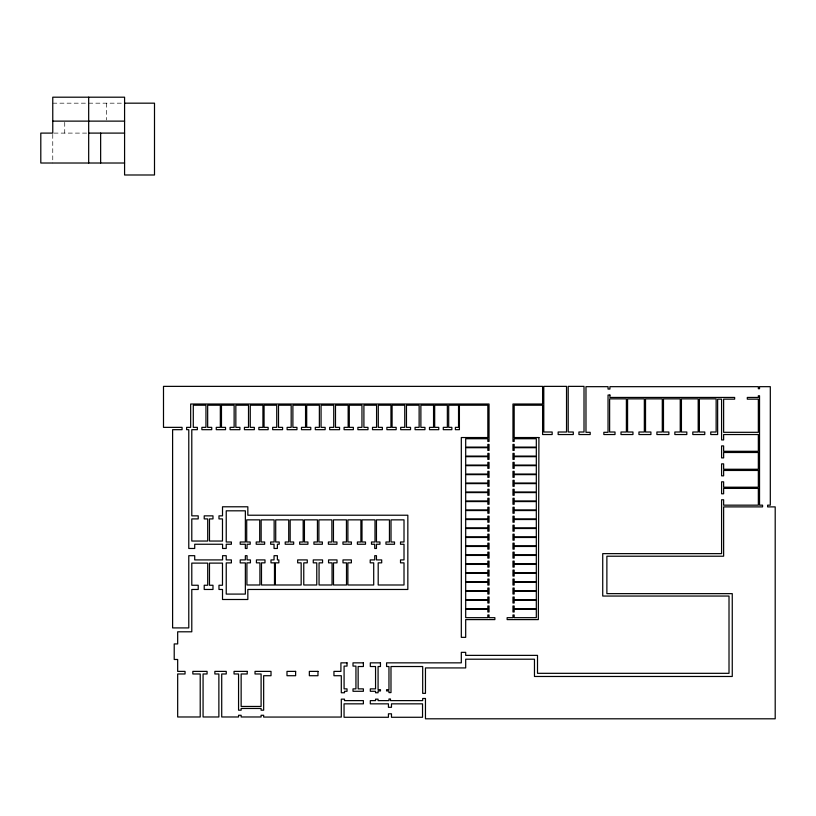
<?xml version="1.0" encoding="UTF-8"?>
<svg xmlns="http://www.w3.org/2000/svg" width="816" height="816" viewBox="0 0 816 816"><rect width="100%" height="100%" fill="white"/><g stroke="black" fill="none" stroke-linecap="round" stroke-linejoin="round"><path stroke-width="0.61" stroke-dasharray="4.08 3.06" d="M52.765 103.173L86.2 103.173M88.679 103.173L123.389 103.173M53.968 133.1L88.679 133.1M106.631 103.173L106.631 119.932M64.739 122.329L64.739 133.1M52.765 134.344L52.765 163.016"/><path stroke-width="1.22" d="M124.583 103.173L154.499 103.173L154.499 174.991L124.583 174.991L124.583 97.196L52.765 97.196L52.765 133.1L40.8 133.1L40.8 163.016L124.583 163.016M52.765 121.125L124.583 121.125M88.679 133.1L124.583 133.1M100.643 133.1L100.643 163.016M88.679 97.196L88.679 163.016M538.917 437.539L538.336 619.599L507.134 619.599L507.134 617.671L512.968 617.671L512.968 614.978L514.172 614.978L514.172 617.671L536.316 617.671L536.316 609.287L514.172 609.287L514.172 611.98L512.968 611.98L512.968 606.002L514.172 606.002L514.172 608.695L536.316 608.695L536.316 600.311L514.172 600.311L514.172 603.004L512.968 603.004L512.968 597.026L514.172 597.026L514.172 599.719L536.316 599.719L536.316 591.335L514.172 591.335L514.172 594.028L512.968 594.028L512.968 588.04L514.172 588.04L514.172 590.733L536.316 590.733L536.316 582.359L514.172 582.359L514.172 585.052L512.968 585.052L512.968 579.064L514.172 579.064L514.172 581.757L536.316 581.757L536.316 573.383L514.172 573.383L514.172 576.076L512.968 576.076L512.968 570.088L514.172 570.088L514.172 572.781L536.316 572.781L536.316 564.407L514.172 564.407L514.172 567.1L512.968 567.1L512.968 561.112L514.172 561.112L514.172 563.805L536.316 563.805L536.316 555.431L514.172 555.431L514.172 558.124L512.968 558.124L512.968 552.136L514.172 552.136L514.172 554.829L536.316 554.829L536.316 546.455L514.172 546.455L514.172 549.148L512.968 549.148L512.968 543.16L514.172 543.16L514.172 545.853L536.316 545.853L536.316 537.479L514.172 537.479L514.172 540.172L512.968 540.172L512.968 534.184L514.172 534.184L514.172 536.877L536.316 536.877L536.316 528.503L514.172 528.503L514.172 531.196L512.968 531.196L512.968 525.208L514.172 525.208L514.172 527.901L536.316 527.901L536.316 519.527L514.172 519.527L514.172 522.22L512.968 522.22L512.968 516.232L514.172 516.232L514.172 518.925L536.316 518.925L536.316 510.551L514.172 510.551L514.172 513.244L512.968 513.244L512.968 507.256L514.172 507.256L514.172 509.949L536.316 509.949L536.316 501.575L514.172 501.575L514.172 504.268L512.968 504.268L512.968 498.28L514.172 498.28L514.172 500.973L536.316 500.973L536.316 492.589L514.172 492.589L514.172 495.281L512.968 495.281L512.968 489.304L514.172 489.304L514.172 491.997L536.316 491.997L536.316 483.613L514.172 483.613L514.172 486.305L512.968 486.305L512.968 480.328L514.172 480.328L514.172 483.021L536.316 483.021L536.316 474.637L514.172 474.637L514.172 477.329L512.968 477.329L512.968 471.352L514.172 471.352L514.172 474.045L536.316 474.045L536.316 465.661L514.172 465.661L514.172 468.353L512.968 468.353L512.968 462.376L514.172 462.376L514.172 465.069L536.316 465.069L536.316 456.685L514.172 456.685L514.172 459.377L512.968 459.377L512.968 453.39L514.172 453.39L514.172 456.093L536.316 456.093L536.316 447.709L514.172 447.709L514.172 450.401L512.968 450.401L512.968 444.414L514.172 444.414L514.172 447.107L536.316 447.107L536.316 438.733L514.172 438.733L514.172 441.425L512.968 441.425L512.968 404.022L542.599 404.022L542.599 386.366L163.496 386.366L163.496 427.36L182.07 427.36L182.07 429.675L172.604 429.675L172.604 627.912L188.782 627.912L188.782 555.686L194.718 555.686L194.718 559.909L222.574 559.909L222.574 555.686L226.226 555.686L226.226 559.909L231.387 559.909L231.387 562.907L226.236 562.907L226.236 594.089L245.361 594.089L245.361 562.907L240.21 562.907L240.21 559.909L245.341 559.909L245.341 555.686L247.054 555.686L247.054 559.909L250.42 559.909L250.42 562.846L246.911 562.846L246.911 584.99L259.916 584.99L259.916 562.846L256.418 562.846L256.418 559.909L264.986 559.909L264.986 562.846L261.487 562.846L261.487 584.99L274.482 584.99L274.482 562.846L270.983 562.846L270.983 559.909L274.043 559.909L274.043 555.686L277.389 555.686L277.389 559.909L278.848 559.909L278.848 562.846L275.349 562.846L275.349 584.99L301.165 584.99L301.165 562.846L297.667 562.846L297.667 559.909L307.275 559.909L307.275 562.846L303.766 562.846L303.766 584.99L316.771 584.99L316.771 562.846L313.262 562.846L313.262 559.909L322.555 559.909L322.555 562.846L319.056 562.846L319.056 584.99L332.051 584.99L332.051 562.846L328.552 562.846L328.552 559.909L337.008 559.909L337.008 562.846L333.499 562.846L333.499 584.99L346.504 584.99L346.504 562.846L342.995 562.846L342.995 559.909L351.38 559.909L351.38 562.846L347.881 562.846L347.881 584.99L373.708 584.99L373.708 562.846L370.209 562.846L370.209 559.909L374.728 559.909L374.728 555.686L376.451 555.686L376.451 559.909L381.694 559.909L381.694 562.846L378.196 562.846L378.196 584.99L404.012 584.99L404.012 562.846L400.513 562.846L400.513 559.909L404.012 559.909L404.012 544.252L400.513 544.252L400.513 541.997L404.012 541.997L404.012 519.853L391.017 519.853L391.017 541.997L394.516 541.997L394.516 544.252L385.948 544.252L385.948 541.997L389.446 541.997L389.446 519.853L376.451 519.853L376.451 541.997L379.95 541.997L379.95 544.252L376.451 544.252L376.451 548.474L374.728 548.474L374.728 544.252L371.494 544.252L371.494 541.997L375.003 541.997L375.003 519.853L361.998 519.853L361.998 541.997L365.507 541.997L365.507 544.252L357.398 544.252L357.398 541.997L360.896 541.997L360.896 519.853L347.891 519.853L347.891 541.997L351.4 541.997L351.4 544.252L342.944 544.252L342.944 541.997L346.443 541.997L346.443 519.853L333.448 519.853L333.448 541.997L336.947 541.997L336.947 544.252L328.379 544.252L328.379 541.997L331.877 541.997L331.877 519.853L318.883 519.853L318.883 541.997L322.381 541.997L322.381 544.252L313.925 544.252L313.925 541.997L317.434 541.997L317.434 519.853L304.429 519.853L304.429 541.997L307.928 541.997L307.928 544.252L299.666 544.252L299.666 541.997L303.164 541.997L303.164 519.853L290.17 519.853L290.17 541.997L293.668 541.997L293.668 544.252L285.212 544.252L285.212 541.997L288.721 541.997L288.721 519.853L275.716 519.853L275.716 541.997L279.215 541.997L279.215 544.252L277.389 544.252L277.389 548.474L274.043 548.474L274.043 544.252L270.647 544.252L270.647 541.997L274.145 541.997L274.145 519.853L261.151 519.853L261.151 541.997L264.649 541.997L264.649 544.252L256.204 544.252L256.204 541.997L259.702 541.997L259.702 519.853L246.697 519.853L246.697 541.997L250.206 541.997L250.206 544.252L247.054 544.252L247.054 548.474L245.341 548.474L245.341 544.252L240.21 544.252L240.21 541.997L245.361 541.997L245.361 510.816L226.236 510.816L226.236 541.997L231.387 541.997L231.387 544.252L226.226 544.252L226.226 548.474L222.574 548.474L222.574 544.252L194.718 544.252L194.718 548.474L188.782 548.474L188.782 429.675L186.599 429.675L186.599 427.36L190.669 427.36L190.669 404.022L489.039 404.022L489.039 441.425L487.835 441.425L487.835 438.733L465.691 438.733L465.691 447.107L487.835 447.107L487.835 444.414L489.039 444.414L489.039 450.401L487.835 450.401L487.835 447.709L465.691 447.709L465.691 456.093L487.835 456.093L487.835 453.39L489.039 453.39L489.039 459.377L487.835 459.377L487.835 456.685L465.691 456.685L465.691 465.069L487.835 465.069L487.835 462.376L489.039 462.376L489.039 468.353L487.835 468.353L487.835 465.661L465.691 465.661L465.691 474.045L487.835 474.045L487.835 471.352L489.039 471.352L489.039 477.329L487.835 477.329L487.835 474.637L465.691 474.637L465.691 483.021L487.835 483.021L487.835 480.328L489.039 480.328L489.039 486.305L487.835 486.305L487.835 483.613L465.691 483.613L465.691 491.997L487.835 491.997L487.835 489.304L489.039 489.304L489.039 495.281L487.835 495.281L487.835 492.589L465.691 492.589L465.691 500.973L487.835 500.973L487.835 498.28L489.039 498.28L489.039 504.268L487.835 504.268L487.835 501.575L465.691 501.575L465.691 509.949L487.835 509.949L487.835 507.256L489.039 507.256L489.039 513.244L487.835 513.244L487.835 510.551L465.691 510.551L465.691 518.925L487.835 518.925L487.835 516.232L489.039 516.232L489.039 522.22L487.835 522.22L487.835 519.527L465.691 519.527L465.691 527.901L487.835 527.901L487.835 525.208L489.039 525.208L489.039 531.196L487.835 531.196L487.835 528.503L465.691 528.503L465.691 536.877L487.835 536.877L487.835 534.184L489.039 534.184L489.039 540.172L487.835 540.172L487.835 537.479L465.691 537.479L465.691 545.853L487.835 545.853L487.835 543.16L489.039 543.16L489.039 549.148L487.835 549.148L487.835 546.455L465.691 546.455L465.691 554.829L487.835 554.829L487.835 552.136L489.039 552.136L489.039 558.124L487.835 558.124L487.835 555.431L465.691 555.431L465.691 563.805L487.835 563.805L487.835 561.112L489.039 561.112L489.039 567.1L487.835 567.1L487.835 564.407L465.691 564.407L465.691 572.781L487.835 572.781L487.835 570.088L489.039 570.088L489.039 576.076L487.835 576.076L487.835 573.383L465.691 573.383L465.691 581.757L487.835 581.757L487.835 579.064L489.039 579.064L489.039 585.052L487.835 585.052L487.835 582.359L465.691 582.359L465.691 590.733L487.835 590.733L487.835 588.04L489.039 588.04L489.039 594.028L487.835 594.028L487.835 591.335L465.691 591.335L465.691 599.719L487.835 599.719L487.835 597.026L489.039 597.026L489.039 603.004L487.835 603.004L487.835 600.311L465.691 600.311L465.691 608.695L487.835 608.695L487.835 606.002L489.039 606.002L489.039 611.98L487.835 611.98L487.835 609.287L465.691 609.287L465.691 617.671L487.835 617.671L487.835 614.978L489.039 614.978L489.039 617.671L494.873 617.671L494.873 619.599L465.691 619.599L465.691 637.347L461.315 637.347L461.315 437.539L487.835 437.539L487.835 405.215L459.408 405.215L459.408 429.675L455.369 429.675L455.369 427.36L458.541 427.36L458.541 405.215L448.688 405.215L448.688 427.36L451.85 427.36L451.85 429.675L443.282 429.675L443.282 427.36L447.352 427.36L447.352 405.215L434.683 405.215L434.683 427.36L438.753 427.36L438.753 429.675L429.481 429.675L429.481 427.36L433.551 427.36L433.551 405.215L420.883 405.215L420.883 427.36L424.952 427.36L424.952 429.675L415.058 429.675L415.058 427.36L419.128 427.36L419.128 405.215L406.46 405.215L406.46 427.36L410.54 427.36L410.54 429.675L400.687 429.675L400.687 427.36L404.756 427.36L404.756 405.215L392.088 405.215L392.088 427.36L396.158 427.36L396.158 429.675L386.876 429.675L386.876 427.36L390.956 427.36L390.956 405.215L378.287 405.215L378.287 427.36L382.357 427.36L382.357 429.675L372.504 429.675L372.504 427.36L376.574 427.36L376.574 405.215L363.905 405.215L363.905 427.36L367.985 427.36L367.985 429.675L357.887 429.675L357.887 427.36L361.957 427.36L361.957 405.215L349.289 405.215L349.289 427.36L353.359 427.36L353.359 429.675L344.087 429.675L344.087 427.36L348.157 427.36L348.157 405.215L335.488 405.215L335.488 427.36L339.558 427.36L339.558 429.675L329.664 429.675L329.664 427.36L333.734 427.36L333.734 405.215L321.065 405.215L321.065 427.36L325.135 427.36L325.135 429.675L315.292 429.675L315.292 427.36L319.362 427.36L319.362 405.215L306.694 405.215L306.694 427.36L310.763 427.36L310.763 429.675L301.481 429.675L301.481 427.36L305.551 427.36L305.551 405.215L292.893 405.215L292.893 427.36L296.963 427.36L296.963 429.675L287.11 429.675L287.11 427.36L291.179 427.36L291.179 405.215L278.511 405.215L278.511 427.36L282.581 427.36L282.581 429.675L272.656 429.675L272.656 427.36L276.736 427.36L276.736 405.215L264.068 405.215L264.068 427.36L268.138 427.36L268.138 429.675L258.856 429.675L258.856 427.36L262.925 427.36L262.925 405.215L250.257 405.215L250.257 427.36L254.337 427.36L254.337 429.675L244.433 429.675L244.433 427.36L248.513 427.36L248.513 405.215L235.844 405.215L235.844 427.36L239.914 427.36L239.914 429.675L230.061 429.675L230.061 427.36L234.131 427.36L234.131 405.215L221.473 405.215L221.473 427.36L225.542 427.36L225.542 429.675L216.26 429.675L216.26 427.36L220.33 427.36L220.33 405.215L207.662 405.215L207.662 427.36L211.732 427.36L211.732 429.675L201.878 429.675L201.878 427.36L205.958 427.36L205.958 405.215L193.29 405.215L193.29 427.36L197.36 427.36L197.36 429.675L191.791 429.675L191.791 515.855L198.217 515.855L198.217 518.905L191.791 518.905L191.791 541.039L207.713 541.039L207.713 518.905L204.214 518.905L204.214 515.855L212.986 515.855L212.986 518.905L209.477 518.905L209.477 541.039L222.482 541.039L222.482 518.905L218.974 518.905L218.974 515.855L222.513 515.855L222.513 506.787L247.84 506.787L247.84 515.222L407.837 515.222L407.837 589.468L247.84 589.468L247.84 599.495L222.513 599.495L222.513 589.468L218.974 589.468L218.974 585.256L222.482 585.256L222.482 563.111L209.477 563.111L209.477 585.256L212.986 585.256L212.986 589.468L204.214 589.468L204.214 585.256L207.713 585.256L207.713 563.111L191.791 563.111L191.791 585.256L198.217 585.256L198.217 589.468L191.791 589.468L191.791 631.798L177.674 631.798L177.674 643.926L174.216 643.926L174.216 659.481L177.674 659.481L177.674 671.384L185.048 671.384L185.048 673.975L177.674 673.975L177.674 716.978L200.216 716.978L200.216 673.975L192.841 673.975L192.841 671.384L207.08 671.384L207.08 673.975L203.072 673.975L203.072 716.978L218.872 716.978L218.872 673.975L214.863 673.975L214.863 671.384L226.246 671.384L226.246 673.975L221.717 673.975L221.717 716.978L238.558 716.978L238.558 715.275L241.148 715.275L241.148 716.978L261.1 716.978L261.1 715.275L263.66 715.275L263.66 717.06L341.302 717.06L341.302 699.149L344.505 699.149L344.505 700.618L363.385 700.618L363.385 703.841L344.056 703.841L344.056 717.274L388.436 717.274L388.436 713.806L391.476 713.806L391.476 717.274L422.535 717.274L422.535 703.841L391.476 703.841L391.476 707.299L388.436 707.299L388.436 703.841L370.311 703.841L370.311 700.618L375.554 700.618L375.554 699.149L378.083 699.149L378.083 700.618L388.957 700.618L388.957 698.986L390.476 698.986L390.476 700.618L422.688 700.618L422.688 698.486L425.462 698.486L425.462 718.804L775.2 718.804L775.2 506.889L767.621 506.889L767.621 505.165L770.304 505.165L770.304 386.672L759.533 386.672L759.533 388.702L758.339 388.702L758.339 386.672L609.919 386.672L609.919 389.059L608.042 389.059L608.042 386.672L585.98 386.672L585.98 432.307L590.182 432.307L590.182 434.54L578.932 434.54L578.932 432.011L584.011 432.011L584.011 386.366L568.201 386.366L568.201 432.011L573.291 432.011L573.291 434.54L558.154 434.54L558.154 432.011L566.528 432.011L566.528 386.366L543.793 386.366L543.793 432.011L552.167 432.011L552.167 434.54L542.599 434.54L542.599 405.215L514.172 405.215L514.172 437.539L538.917 437.539M609.919 395.046L608.042 395.046L608.042 432.307L603.84 432.307L603.84 434.54L615.009 434.54L615.009 432.011L609.623 432.011L609.623 398.861L626.382 398.861L626.382 432.011L620.996 432.011L620.996 434.54L632.961 434.54L632.961 432.011L627.575 432.011L627.575 398.861L644.334 398.861L644.334 432.011L638.948 432.011L638.948 434.54L650.913 434.54L650.913 432.011L645.527 432.011L645.527 398.861L662.286 398.861L662.286 432.011L656.9 432.011L656.9 434.54L668.865 434.54L668.865 432.011L663.479 432.011L663.479 398.861L680.238 398.861L680.238 432.011L674.852 432.011L674.852 434.54L686.817 434.54L686.817 432.011L681.431 432.011L681.431 398.861L698.19 398.861L698.19 432.011L692.804 432.011L692.804 434.54L704.769 434.54L704.769 432.011L699.383 432.011L699.383 398.861L716.142 398.861L716.142 432.011L710.756 432.011L710.756 434.54L717.641 434.54L717.641 399.157L721.589 399.157L721.589 439.926L723.629 439.926L723.629 434.54L758.339 434.54L758.339 451.299L723.629 451.299L723.629 445.913L721.589 445.913L721.589 457.888L723.629 457.888L723.629 452.492L758.339 452.492L758.339 469.251L723.629 469.251L723.629 463.865L721.589 463.865L721.589 475.84L723.629 475.84L723.629 470.455L758.339 470.455L758.339 487.203L723.629 487.203L723.629 481.817L721.589 481.817L721.589 493.792L723.629 493.792L723.629 488.407L758.339 488.407L758.339 505.165L723.629 505.165L723.629 499.769L721.589 499.769L721.589 553.636L602.728 553.636L602.728 596.047L729.014 596.047L729.014 673.322L537.509 673.322L537.509 655.37L465.691 655.37L465.691 652.351L461.315 652.351L461.315 662.847L386.58 662.847L386.58 666.519L388.957 666.519L388.957 689.663L386.58 689.663L386.58 690.948L388.957 690.948L388.957 692.59L390.986 692.59L390.986 666.519L422.688 666.519L422.688 693.365L425.462 693.365L425.462 667.927L465.691 667.927L465.691 659.206L534.47 659.206L534.47 676.474L732.258 676.474L732.258 593.64L606.88 593.64L606.88 556.216L723.629 556.216L723.629 506.889L762.572 506.889L762.572 505.165L759.533 505.165L759.533 395.76L758.339 395.76L758.339 397.443L747.303 397.443L747.303 399.157L758.339 399.157L758.339 432.307L723.629 432.307L723.629 399.157L734.655 399.157L734.655 397.443L609.919 397.443L609.919 395.046M347.024 662.847L340.915 662.847L340.915 671.384L333.948 671.384L333.948 675.719L341.302 675.719L341.302 692.753L344.505 692.753L344.505 691.285L347.024 691.285L347.024 688.867L344.087 688.867L344.087 666.101L347.024 666.101L347.024 662.847M363.385 662.847L353.002 662.847L353.002 666.101L355.939 666.101L355.939 688.867L353.002 688.867L353.002 691.285L363.385 691.285L363.385 688.867L358.142 688.867L358.142 666.519L363.385 666.519L363.385 662.847M380.46 662.847L370.311 662.847L370.311 666.519L375.554 666.519L375.554 688.867L370.311 688.867L370.311 691.285L375.554 691.285L375.554 692.753L378.083 692.753L378.083 690.948L380.46 690.948L380.46 689.663L378.083 689.663L378.083 666.519L380.46 666.519L380.46 662.847M247.228 671.384L234.039 671.384L234.039 673.975L238.558 673.975L238.558 710.185L241.148 710.185L241.148 708.472L261.1 708.472L261.1 710.185L263.66 710.185L263.66 675.719L271.014 675.719L271.014 671.384L255.02 671.384L255.02 673.975L261.1 673.975L261.1 706.452L241.148 706.452L241.148 673.975L247.228 673.975L247.228 671.384M295.627 671.384L286.987 671.384L286.987 675.719L295.627 675.719L295.627 671.384M317.975 671.384L309.346 671.384L309.346 675.719L317.975 675.719L317.975 671.384"/></g></svg>
